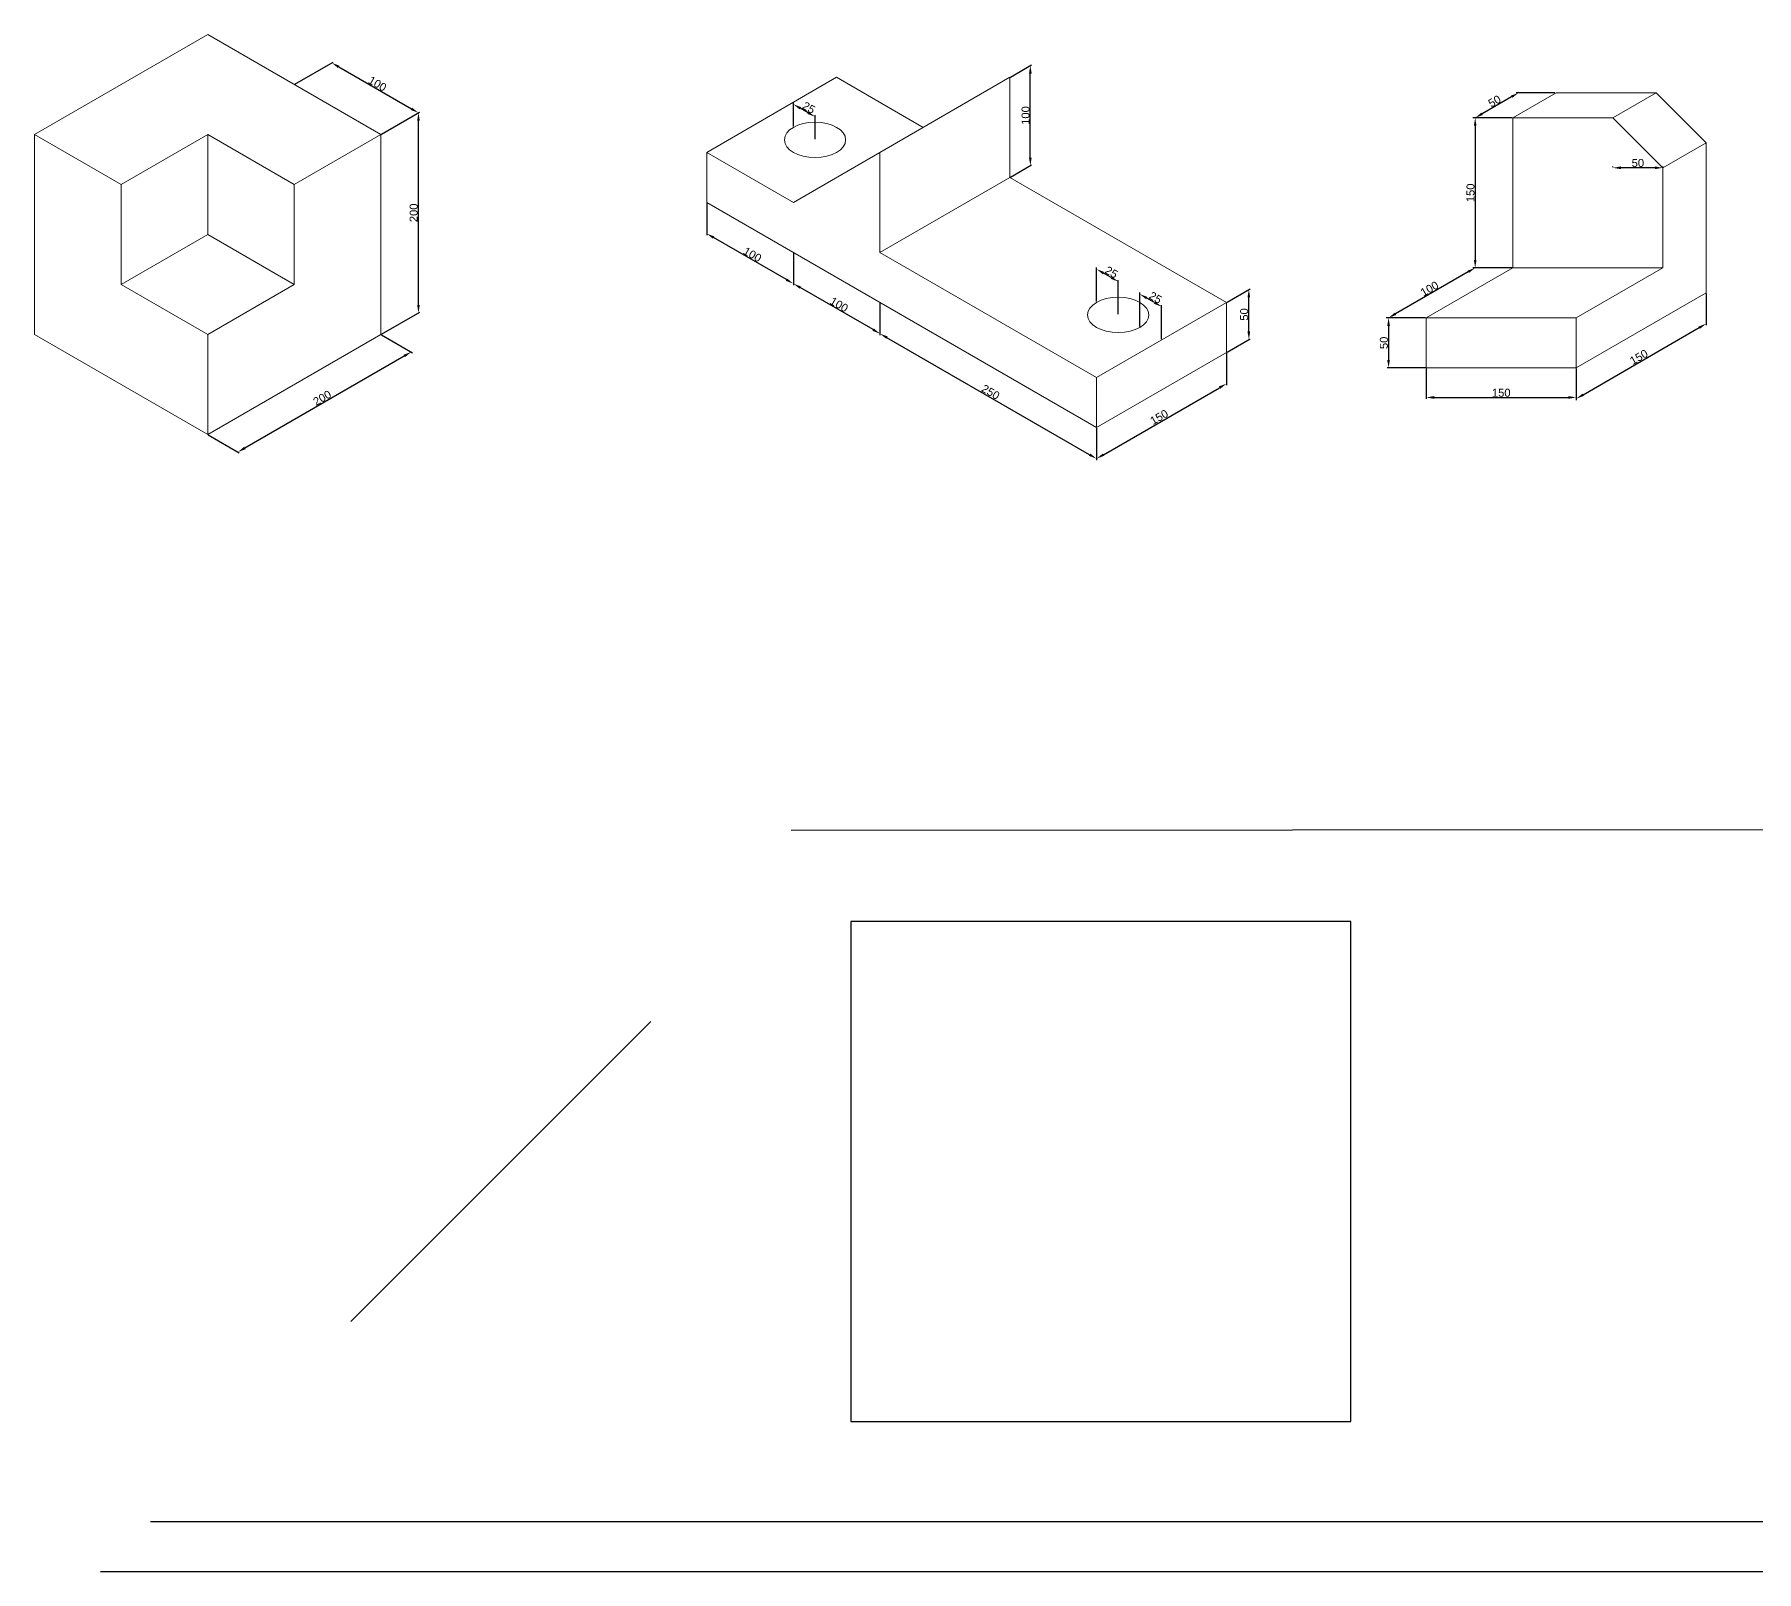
# Model space of a CAD drawing. Header units: millimetres. Extents: x -66 to 3377, y 0 to 1537.
# Drawn here: x -66 to 1655, y 0 to 1537 of the extents above; entities that cross this region are included whole.
import ezdxf

# ---------------------------------------------------------------- set-up
doc = ezdxf.new("R2010")
doc.units = ezdxf.units.MM
doc.layers.add('Dimensions', color=94, linetype='Continuous')
doc.layers.add('Figura', color=7, linetype='Continuous', lineweight=20)
doc.styles.get("Standard").update_dxf_attribs({"font": 'arial.ttf'})
doc.dimstyles.new('DAPC', dxfattribs={"dimtxt": 8, "dimasz": 8, "dimexe": 1.25, "dimexo": 0.625, "dimtad": 1, "dimtxsty": 'Standard', "dimcen": 2.5, "dimadec": 0, "dimazin": 0, "dimtfac": 1, "dimtmove": 0, "dimatfit": 3, "dimfxl": 1, "dimarcsym": 0})

# ---------------------------------------------------------------- blocks, each defined once
blk = doc.blocks.new('*D17')
at = {"layer": 'Defpoints', "color": 0, "transparency": 16777216}
for p in [(1125.5, 1218.9), (1125.5, 1187.6), (995.6, 1143.9)]:
    blk.add_point(p, dxfattribs=at)
at = {"layer": 'Dimensions', "color": 0, "lineweight": -2, "transparency": 16777216}
for p, q in [((1125.5, 1218.2), (1125.5, 1186.2)), ((1002.5, 1116.6), (1118.6, 1183.6)), ((995.6, 1143.2), (995.6, 1111.2))]:
    blk.add_line(p, q, dxfattribs=at)
at = {"layer": 'Dimensions', "color": 0, "transparency": 16777216}
for points in [[(1117.9, 1184.8), (1119.3, 1182.5), (1125.5, 1187.6)], [(1001.9, 1117.8), (1003.2, 1115.5), (995.6, 1112.6)]]:
    blk.add_solid(points, dxfattribs=at)
at = {"layer": 'Dimensions', "color": 0, "transparency": 16777216, "insert": (1058.2, 1154.2), "char_height": 8, "attachment_point": 5, "rotation": 30}
blk.add_mtext('150', dxfattribs=at)
blk = doc.blocks.new('*D18')
at = {"layer": 'Defpoints', "color": 0, "transparency": 16777216}
for p in [(779.1, 1268.9), (779.1, 1237.6), (995.6, 1143.9)]:
    blk.add_point(p, dxfattribs=at)
at = {"layer": 'Dimensions', "color": 0, "lineweight": -2, "transparency": 16777216}
for p, q in [((779.1, 1268.2), (779.1, 1236.2)), ((988.7, 1116.6), (786, 1233.6)), ((995.6, 1143.2), (995.6, 1111.2))]:
    blk.add_line(p, q, dxfattribs=at)
at = {"layer": 'Dimensions', "color": 0, "transparency": 16777216}
for points in [[(786.7, 1234.8), (785.4, 1232.5), (779.1, 1237.6)], [(989.4, 1117.8), (988, 1115.5), (995.6, 1112.6)]]:
    blk.add_solid(points, dxfattribs=at)
at = {"layer": 'Dimensions', "color": 0, "transparency": 16777216, "insert": (889.7, 1179.2), "char_height": 8, "attachment_point": 5, "rotation": 330}
blk.add_mtext('250', dxfattribs=at)
blk = doc.blocks.new('*D19')
at = {"layer": 'Defpoints', "color": 0, "transparency": 16777216}
for p in [(692.5, 1318.9), (692.5, 1287.6), (779.1, 1268.9)]:
    blk.add_point(p, dxfattribs=at)
at = {"layer": 'Dimensions', "color": 0, "lineweight": -2, "transparency": 16777216}
for p, q in [((692.5, 1318.2), (692.5, 1286.2)), ((772.2, 1241.6), (699.4, 1283.6)), ((779.1, 1268.2), (779.1, 1236.2))]:
    blk.add_line(p, q, dxfattribs=at)
at = {"layer": 'Dimensions', "color": 0, "transparency": 16777216}
for points in [[(700.1, 1284.8), (698.8, 1282.5), (692.5, 1287.6)], [(772.9, 1242.8), (771.5, 1240.5), (779.1, 1237.6)]]:
    blk.add_solid(points, dxfattribs=at)
at = {"layer": 'Dimensions', "color": 0, "transparency": 16777216, "insert": (738.2, 1266.7), "char_height": 8, "attachment_point": 5, "rotation": 330}
blk.add_mtext('100', dxfattribs=at)
blk = doc.blocks.new('*D20')
at = {"layer": 'Defpoints', "color": 0, "transparency": 16777216}
for p in [(605.9, 1368.9), (605.9, 1337.6), (692.5, 1318.9)]:
    blk.add_point(p, dxfattribs=at)
at = {"layer": 'Dimensions', "color": 0, "lineweight": -2, "transparency": 16777216}
for p, q in [((605.9, 1368.2), (605.9, 1336.2)), ((685.6, 1291.6), (612.8, 1333.6)), ((692.5, 1318.2), (692.5, 1286.2))]:
    blk.add_line(p, q, dxfattribs=at)
at = {"layer": 'Dimensions', "color": 0, "transparency": 16777216}
for points in [[(613.5, 1334.8), (612.2, 1332.5), (605.9, 1337.6)], [(686.2, 1292.8), (684.9, 1290.5), (692.5, 1287.6)]]:
    blk.add_solid(points, dxfattribs=at)
at = {"layer": 'Dimensions', "color": 0, "transparency": 16777216, "insert": (651.6, 1316.7), "char_height": 8, "attachment_point": 5, "rotation": 330}
blk.add_mtext('100', dxfattribs=at)
blk = doc.blocks.new('*D21')
at = {"layer": 'Defpoints', "color": 0, "transparency": 16777216}
for p in [(995.6, 1302.1), (995.6, 1268.9), (1017.3, 1256.4)]:
    blk.add_point(p, dxfattribs=at)
at = {"layer": 'Dimensions', "color": 0, "lineweight": -2, "transparency": 16777216}
for p, q in [((995.6, 1269.6), (995.6, 1303.6)), ((1010.3, 1293.6), (1002.5, 1298.1)), ((1017.3, 1257.1), (1017.3, 1291.1))]:
    blk.add_line(p, q, dxfattribs=at)
at = {"layer": 'Dimensions', "color": 0, "transparency": 16777216}
for points in [[(1003.2, 1299.3), (1001.9, 1297), (995.6, 1302.1)], [(1011, 1294.8), (1009.7, 1292.5), (1017.3, 1289.6)]]:
    blk.add_solid(points, dxfattribs=at)
at = {"layer": 'Dimensions', "color": 0, "transparency": 16777216, "insert": (1010.5, 1299), "char_height": 8, "attachment_point": 5, "rotation": 330}
blk.add_mtext('25', dxfattribs=at)
blk = doc.blocks.new('*D22')
at = {"layer": 'Defpoints', "color": 0, "transparency": 16777216}
for p in [(692.5, 1467), (692.5, 1443.9), (714.2, 1431.4)]:
    blk.add_point(p, dxfattribs=at)
at = {"layer": 'Dimensions', "color": 0, "lineweight": -2, "transparency": 16777216}
for p, q in [((692.5, 1444.6), (692.5, 1468.4)), ((707.2, 1458.5), (699.4, 1463)), ((714.2, 1432.1), (714.2, 1455.9))]:
    blk.add_line(p, q, dxfattribs=at)
at = {"layer": 'Dimensions', "color": 0, "transparency": 16777216}
for points in [[(700.1, 1464.1), (698.8, 1461.8), (692.5, 1467)], [(707.9, 1459.6), (706.6, 1457.3), (714.2, 1454.5)]]:
    blk.add_solid(points, dxfattribs=at)
at = {"layer": 'Dimensions', "color": 0, "transparency": 16777216, "insert": (708, 1463.5), "char_height": 8, "attachment_point": 5, "rotation": 330}
blk.add_mtext('25', dxfattribs=at)
blk = doc.blocks.new('*D23')
at = {"layer": 'Defpoints', "color": 0, "transparency": 16777216}
for p in [(1038.9, 1277.1), (1038.9, 1243.9), (1060.6, 1231.4)]:
    blk.add_point(p, dxfattribs=at)
at = {"layer": 'Dimensions', "color": 0, "lineweight": -2, "transparency": 16777216}
for p, q in [((1038.9, 1244.6), (1038.9, 1278.6)), ((1053.6, 1268.6), (1045.8, 1273.1)), ((1060.6, 1232.1), (1060.6, 1266.1))]:
    blk.add_line(p, q, dxfattribs=at)
at = {"layer": 'Dimensions', "color": 0, "transparency": 16777216}
for points in [[(1046.5, 1274.3), (1045.2, 1272), (1038.9, 1277.1)], [(1054.3, 1269.8), (1053, 1267.5), (1060.6, 1264.6)]]:
    blk.add_solid(points, dxfattribs=at)
at = {"layer": 'Dimensions', "color": 0, "transparency": 16777216, "insert": (1054.5, 1273.6), "char_height": 8, "attachment_point": 5, "rotation": 330}
blk.add_mtext('25', dxfattribs=at)
blk = doc.blocks.new('*D24')
at = {"layer": 'Defpoints', "color": 0, "transparency": 16777216}
for p in [(929.4, 1505.7), (909, 1493.9), (909, 1393.9)]:
    blk.add_point(p, dxfattribs=at)
at = {"layer": 'Dimensions', "color": 0, "lineweight": -2, "transparency": 16777216}
for p, q in [((909.6, 1494.2), (930.7, 1506.4)), ((929.4, 1413.7), (929.4, 1497.7)), ((909.6, 1394.2), (930.7, 1406.4))]:
    blk.add_line(p, q, dxfattribs=at)
at = {"layer": 'Dimensions', "color": 0, "transparency": 16777216}
for points in [[(928.1, 1497.7), (930.8, 1497.7), (929.4, 1505.7)], [(928.1, 1413.7), (930.8, 1413.7), (929.4, 1405.7)]]:
    blk.add_solid(points, dxfattribs=at)
at = {"layer": 'Dimensions', "color": 0, "transparency": 16777216, "insert": (924.7, 1455.7), "char_height": 8, "attachment_point": 5, "rotation": 90}
blk.add_mtext('100', dxfattribs=at)
blk = doc.blocks.new('*D25')
at = {"layer": 'Defpoints', "color": 0, "transparency": 16777216}
for p in [(280.2, 1236.8), (310.5, 1219.3), (107, 1136.8)]:
    blk.add_point(p, dxfattribs=at)
at = {"layer": 'Dimensions', "color": 0, "lineweight": -2, "transparency": 16777216}
for p, q in [((280.9, 1236.4), (311.7, 1218.6)), ((144.2, 1123.3), (303.5, 1215.3)), ((107.6, 1136.4), (138.5, 1118.6))]:
    blk.add_line(p, q, dxfattribs=at)
at = {"layer": 'Dimensions', "color": 0, "transparency": 16777216}
for points in [[(302.9, 1216.5), (304.2, 1214.1), (310.5, 1219.3)], [(143.5, 1124.5), (144.9, 1122.1), (137.3, 1119.3)]]:
    blk.add_solid(points, dxfattribs=at)
at = {"layer": 'Dimensions', "color": 0, "transparency": 16777216, "insert": (221.5, 1173.4), "char_height": 8, "attachment_point": 5, "rotation": 30}
blk.add_mtext('200', dxfattribs=at)
blk = doc.blocks.new('*D26')
at = {"layer": 'Defpoints', "color": 0, "transparency": 16777216}
for p in [(317.7, 1458.4), (280.2, 1436.8), (280.2, 1236.8)]:
    blk.add_point(p, dxfattribs=at)
at = {"layer": 'Dimensions', "color": 0, "lineweight": -2, "transparency": 16777216}
for p, q in [((280.9, 1437.1), (319, 1459.1)), ((317.7, 1266.4), (317.7, 1450.4)), ((280.9, 1237.1), (319, 1259.1))]:
    blk.add_line(p, q, dxfattribs=at)
at = {"layer": 'Dimensions', "color": 0, "transparency": 16777216}
for points in [[(316.4, 1450.4), (319.1, 1450.4), (317.7, 1458.4)], [(316.4, 1266.4), (319.1, 1266.4), (317.7, 1258.4)]]:
    blk.add_solid(points, dxfattribs=at)
at = {"layer": 'Dimensions', "color": 0, "transparency": 16777216, "insert": (313, 1358.4), "char_height": 8, "attachment_point": 5, "rotation": 90}
blk.add_mtext('200', dxfattribs=at)
blk = doc.blocks.new('*D27')
at = {"layer": 'Defpoints', "color": 0, "transparency": 16777216}
for p in [(193.6, 1486.8), (317.7, 1458.4), (280.2, 1436.8)]:
    blk.add_point(p, dxfattribs=at)
at = {"layer": 'Dimensions', "color": 0, "lineweight": -2, "transparency": 16777216}
for p, q in [((194.3, 1487.1), (232.3, 1509.1)), ((238, 1504.4), (310.7, 1462.4)), ((280.9, 1437.1), (318.9, 1459.1))]:
    blk.add_line(p, q, dxfattribs=at)
at = {"layer": 'Dimensions', "color": 0, "transparency": 16777216}
for points in [[(238.6, 1505.5), (237.3, 1503.2), (231.1, 1508.4)], [(311.4, 1463.5), (310.1, 1461.2), (317.7, 1458.4)]]:
    blk.add_solid(points, dxfattribs=at)
at = {"layer": 'Dimensions', "color": 0, "transparency": 16777216, "insert": (276.7, 1487.4), "char_height": 8, "attachment_point": 5, "rotation": 330}
blk.add_mtext('100', dxfattribs=at)
blk = doc.blocks.new('*D28')
at = {"layer": 'Defpoints', "color": 0, "transparency": 16777216}
for p in [(1147.9, 1281.8), (1125.5, 1268.9), (1125.5, 1218.9)]:
    blk.add_point(p, dxfattribs=at)
at = {"layer": 'Dimensions', "color": 0, "lineweight": -2, "transparency": 16777216}
for p, q in [((1126.1, 1269.2), (1149.1, 1282.5)), ((1147.9, 1239.8), (1147.9, 1273.8)), ((1126.1, 1219.2), (1149.1, 1232.5))]:
    blk.add_line(p, q, dxfattribs=at)
at = {"layer": 'Dimensions', "color": 0, "transparency": 16777216}
for points in [[(1146.5, 1273.8), (1149.2, 1273.8), (1147.9, 1281.8)], [(1146.5, 1239.8), (1149.2, 1239.8), (1147.9, 1231.8)]]:
    blk.add_solid(points, dxfattribs=at)
at = {"layer": 'Dimensions', "color": 0, "transparency": 16777216, "insert": (1143.2, 1256.8), "char_height": 8, "attachment_point": 5, "rotation": 90}
blk.add_mtext('50', dxfattribs=at)
blk = doc.blocks.new('*D29')
at = {"layer": 'Defpoints', "color": 0, "transparency": 16777216}
for p in [(1325.2, 1203.4), (1475.2, 1203.4), (1475.2, 1173.8)]:
    blk.add_point(p, dxfattribs=at)
at = {"layer": 'Dimensions', "color": 0, "lineweight": -2, "transparency": 16777216}
for p, q in [((1325.2, 1202.8), (1325.2, 1172.6)), ((1475.2, 1202.8), (1475.2, 1172.6)), ((1333.2, 1173.8), (1467.2, 1173.8))]:
    blk.add_line(p, q, dxfattribs=at)
at = {"layer": 'Dimensions', "color": 0, "transparency": 16777216}
for points in [[(1333.2, 1175.2), (1333.2, 1172.5), (1325.2, 1173.8)], [(1467.2, 1175.2), (1467.2, 1172.5), (1475.2, 1173.8)]]:
    blk.add_solid(points, dxfattribs=at)
at = {"layer": 'Dimensions', "color": 0, "transparency": 16777216, "insert": (1400.2, 1178.5), "char_height": 8, "attachment_point": 5}
blk.add_mtext('150', dxfattribs=at)
blk = doc.blocks.new('*D30')
at = {"layer": 'Defpoints', "color": 0, "transparency": 16777216}
for p in [(1605.1, 1278.4), (1605.1, 1247.6), (1475.2, 1203.4)]:
    blk.add_point(p, dxfattribs=at)
at = {"layer": 'Dimensions', "color": 0, "lineweight": -2, "transparency": 16777216}
for p, q in [((1605.1, 1277.7), (1605.1, 1246.1)), ((1482.1, 1176.6), (1598.2, 1243.6)), ((1475.2, 1202.7), (1475.2, 1171.1))]:
    blk.add_line(p, q, dxfattribs=at)
at = {"layer": 'Dimensions', "color": 0, "transparency": 16777216}
for points in [[(1597.5, 1244.7), (1598.8, 1242.4), (1605.1, 1247.6)], [(1481.5, 1177.7), (1482.8, 1175.4), (1475.2, 1172.6)]]:
    blk.add_solid(points, dxfattribs=at)
at = {"layer": 'Dimensions', "color": 0, "transparency": 16777216, "insert": (1537.8, 1214.2), "char_height": 8, "attachment_point": 5, "rotation": 30}
blk.add_mtext('150', dxfattribs=at)
blk = doc.blocks.new('*D31')
at = {"layer": 'Defpoints', "color": 0, "transparency": 16777216}
for p in [(1325.2, 1253.4), (1287.6, 1203.4), (1325.2, 1203.4)]:
    blk.add_point(p, dxfattribs=at)
at = {"layer": 'Dimensions', "color": 0, "lineweight": -2, "transparency": 16777216}
for p, q in [((1324.6, 1253.4), (1286.3, 1253.4)), ((1287.6, 1245.4), (1287.6, 1211.4)), ((1324.6, 1203.4), (1286.3, 1203.4))]:
    blk.add_line(p, q, dxfattribs=at)
at = {"layer": 'Dimensions', "color": 0, "transparency": 16777216}
for points in [[(1286.2, 1245.4), (1288.9, 1245.4), (1287.6, 1253.4)], [(1286.2, 1211.4), (1288.9, 1211.4), (1287.6, 1203.4)]]:
    blk.add_solid(points, dxfattribs=at)
at = {"layer": 'Dimensions', "color": 0, "transparency": 16777216, "insert": (1282.9, 1228.4), "char_height": 8, "attachment_point": 5, "rotation": 90}
blk.add_mtext('50', dxfattribs=at)
blk = doc.blocks.new('*D32')
at = {"layer": 'Defpoints', "color": 0, "transparency": 16777216}
for p in [(1455.1, 1478.4), (1374.2, 1453.4), (1411.8, 1453.4)]:
    blk.add_point(p, dxfattribs=at)
at = {"layer": 'Dimensions', "color": 0, "lineweight": -2, "transparency": 16777216}
for p, q in [((1410.5, 1474.4), (1381.1, 1457.4)), ((1453.8, 1478.4), (1415, 1478.4)), ((1410.5, 1453.4), (1371.7, 1453.4))]:
    blk.add_line(p, q, dxfattribs=at)
at = {"layer": 'Dimensions', "color": 0, "transparency": 16777216}
for points in [[(1409.9, 1475.6), (1411.2, 1473.3), (1417.5, 1478.4)], [(1380.4, 1458.6), (1381.8, 1456.3), (1374.2, 1453.4)]]:
    blk.add_solid(points, dxfattribs=at)
at = {"layer": 'Dimensions', "color": 0, "transparency": 16777216, "insert": (1393.5, 1470), "char_height": 8, "attachment_point": 5, "rotation": 30}
blk.add_mtext('50', dxfattribs=at)
blk = doc.blocks.new('*D33')
at = {"layer": 'Defpoints', "color": 0, "transparency": 16777216}
for p in [(1411.8, 1453.4), (1374.2, 1303.4), (1411.8, 1303.4)]:
    blk.add_point(p, dxfattribs=at)
at = {"layer": 'Dimensions', "color": 0, "lineweight": -2, "transparency": 16777216}
for p, q in [((1411.2, 1453.4), (1372.9, 1453.4)), ((1374.2, 1445.4), (1374.2, 1311.4)), ((1411.2, 1303.4), (1372.9, 1303.4))]:
    blk.add_line(p, q, dxfattribs=at)
at = {"layer": 'Dimensions', "color": 0, "transparency": 16777216}
for points in [[(1372.8, 1445.4), (1375.5, 1445.4), (1374.2, 1453.4)], [(1372.8, 1311.4), (1375.5, 1311.4), (1374.2, 1303.4)]]:
    blk.add_solid(points, dxfattribs=at)
at = {"layer": 'Dimensions', "color": 0, "transparency": 16777216, "insert": (1369.5, 1378.4), "char_height": 8, "attachment_point": 5, "rotation": 90}
blk.add_mtext('150', dxfattribs=at)
blk = doc.blocks.new('*D34')
at = {"layer": 'Defpoints', "color": 0, "transparency": 16777216}
for p in [(1511.8, 1403.4), (1511.8, 1403.4), (1561.8, 1403.4)]:
    blk.add_point(p, dxfattribs=at)
at = {"layer": 'Dimensions', "color": 0, "lineweight": -2, "transparency": 16777216}
for p, q in [((1511.8, 1404.1), (1511.8, 1404.7)), ((1553.8, 1403.4), (1519.8, 1403.4)), ((1561.8, 1404.1), (1561.8, 1404.7))]:
    blk.add_line(p, q, dxfattribs=at)
at = {"layer": 'Dimensions', "color": 0, "transparency": 16777216}
for points in [[(1519.8, 1404.8), (1519.8, 1402.1), (1511.8, 1403.4)], [(1553.8, 1404.8), (1553.8, 1402.1), (1561.8, 1403.4)]]:
    blk.add_solid(points, dxfattribs=at)
at = {"layer": 'Dimensions', "color": 0, "transparency": 16777216, "insert": (1536.8, 1408.2), "char_height": 8, "attachment_point": 5}
blk.add_mtext('50', dxfattribs=at)
blk = doc.blocks.new('*D35')
at = {"layer": 'Defpoints', "color": 0, "transparency": 16777216}
for p in [(1411.8, 1303.4), (1287.6, 1253.4), (1325.2, 1253.4)]:
    blk.add_point(p, dxfattribs=at)
at = {"layer": 'Dimensions', "color": 0, "lineweight": -2, "transparency": 16777216}
for p, q in [((1367.2, 1299.4), (1294.5, 1257.4)), ((1410.5, 1303.4), (1371.7, 1303.4)), ((1323.9, 1253.4), (1285.1, 1253.4))]:
    blk.add_line(p, q, dxfattribs=at)
at = {"layer": 'Dimensions', "color": 0, "transparency": 16777216}
for points in [[(1366.6, 1300.6), (1367.9, 1298.3), (1374.2, 1303.4)], [(1293.8, 1258.6), (1295.2, 1256.3), (1287.6, 1253.4)]]:
    blk.add_solid(points, dxfattribs=at)
at = {"layer": 'Dimensions', "color": 0, "transparency": 16777216, "insert": (1328.5, 1282.5), "char_height": 8, "attachment_point": 5, "rotation": 30}
blk.add_mtext('100', dxfattribs=at)

msp = doc.modelspace()

# ---------------------------------------------------------------- linework, layer by layer
for p, q in [((690.299, 741.151), (3377.068, 742.809)), ((1250, 650), (750, 650)), ((750, 650), (750, 150)), ((1250, 150), (1250, 650)), ((250, 250), (550, 550)), ((750, 150), (1250, 150)), ((50, 50), (2550, 50)), ((0, 0), (2500, 0))]:
    msp.add_line(p, q)
at = {"layer": 'Figura'}
for p, q in [((-66.182, 1436.754), (107.023, 1536.754)), ((107.023, 1536.754), (280.228, 1436.754)), ((735.812, 1493.874), (605.908, 1418.874)), ((822.414, 1443.874), (735.812, 1493.874)), ((779.113, 1418.874), (909.017, 1493.874)), ((909.017, 1393.874), (909.017, 1493.874)), ((1455.099, 1478.443), (1411.797, 1453.443)), ((1455.099, 1478.443), (1555.099, 1478.443)), ((1555.099, 1478.443), (1511.797, 1453.443)), ((1555.099, 1478.443), (1605.099, 1428.443)), ((1411.797, 1453.443), (1411.797, 1303.443)), ((1411.797, 1453.443), (1511.797, 1453.443)), ((1511.797, 1453.443), (1561.797, 1403.443)), ((-66.182, 1236.754), (-66.182, 1436.754)), ((-66.182, 1436.754), (20.421, 1386.754)), ((107.023, 1436.754), (20.421, 1386.754)), ((193.626, 1386.754), (107.023, 1436.754)), ((107.023, 1436.754), (107.023, 1336.754)), ((280.228, 1436.754), (193.626, 1386.754)), ((280.228, 1236.754), (280.228, 1436.754)), ((605.908, 1368.874), (605.908, 1418.874)), ((605.908, 1418.874), (692.51, 1368.874)), ((605.908, 1418.874), (692.51, 1368.874)), ((692.51, 1368.874), (779.113, 1418.874)), ((779.113, 1318.874), (779.113, 1418.874)), ((1561.797, 1403.443), (1605.099, 1428.443)), ((1605.099, 1278.443), (1605.099, 1428.443)), ((1561.797, 1403.443), (1561.797, 1303.443)), ((20.421, 1386.754), (20.421, 1286.754)), ((193.626, 1286.754), (193.626, 1386.754)), ((779.113, 1318.874), (909.017, 1393.874)), ((1125.523, 1268.874), (909.017, 1393.874)), ((995.619, 1143.874), (605.908, 1368.874)), ((107.023, 1336.754), (20.421, 1286.754)), ((107.023, 1336.754), (193.626, 1286.754)), ((995.619, 1193.874), (779.113, 1318.874)), ((779.113, 1318.874), (995.619, 1193.874)), ((1411.797, 1303.443), (1325.195, 1253.443)), ((1411.797, 1303.443), (1561.797, 1303.443)), ((1561.797, 1303.443), (1475.195, 1253.443)), ((20.421, 1286.754), (107.023, 1236.754)), ((107.023, 1236.754), (193.626, 1286.754)), ((1475.195, 1203.443), (1605.099, 1278.443)), ((1125.523, 1268.874), (995.619, 1193.874)), ((1125.523, 1218.874), (1125.523, 1268.874)), ((1475.195, 1253.443), (1325.195, 1253.443)), ((1325.195, 1253.443), (1325.195, 1203.443)), ((1475.195, 1203.443), (1475.195, 1253.443)), ((107.023, 1136.754), (-66.182, 1236.754)), ((107.023, 1136.754), (280.228, 1236.754)), ((107.023, 1236.754), (107.023, 1136.754)), ((995.619, 1143.874), (1125.523, 1218.874)), ((995.619, 1193.874), (995.619, 1143.874)), ((1325.195, 1203.443), (1475.195, 1203.443))]:
    msp.add_line(p, q, dxfattribs=at)
for centre in [(714.161, 1431.374), (1017.27, 1256.374)]:
    msp.add_ellipse(centre, major_axis=(-30.619, 0), ratio=0.57735027, dxfattribs=at)

# ---------------------------------------------------------------- dimensions: what is measured, and where the dimension line sits
at = {"layer": 'Dimensions'}
for p1, p2, distance, picture, middle in [((193.626, 1486.754), (280.228, 1436.754), 37.427, '*D27', (276.709, 1487.441)), ((1455.099, 1478.443), (1411.797, 1453.443), -18.817, '*D32', (1393.459, 1470.022)), ((1411.797, 1303.443), (1325.195, 1253.443), -18.817, '*D35', (1328.507, 1282.522)), ((1125.523, 1218.874), (1125.523, 1268.874), -22.357, '*D28', (1143.17, 1256.782)), ((1475.195, 1203.443), (1605.099, 1278.443), -26.723, '*D30', (1537.792, 1214.164)), ((995.619, 1143.874), (779.113, 1268.874), 27.059, '*D18', (889.721, 1179.208)), ((107.023, 1136.754), (280.228, 1236.754), -30.239, '*D25', (221.51, 1173.374)), ((995.619, 1143.874), (1125.523, 1218.874), -27.059, '*D17', (1058.216, 1154.208))]:
    dim = msp.add_aligned_dim(p1=p1, p2=p2, distance=distance, dimstyle='DAPC', dxfattribs=at)
    dim.commit()
    dim.dimension.update_dxf_attribs({"geometry": picture, "text_midpoint": middle})
for base, p1, p2, angle, picture, middle in [((929.443, 1505.667), (909.017, 1393.874), (909.017, 1493.874), 90, '*D24', (924.734, 1455.667)), ((317.718, 1458.399), (280.228, 1236.754), (280.228, 1436.754), 90, '*D26', (313.009, 1358.399)), ((1374.163, 1303.443), (1411.797, 1453.443), (1411.797, 1303.443), 90, '*D33', (1369.453, 1378.443)), ((605.908, 1337.629), (692.51, 1318.874), (605.908, 1368.874), 330, '*D20', (651.564, 1316.708)), ((692.51, 1287.629), (779.113, 1268.874), (692.51, 1318.874), 330, '*D19', (738.166, 1266.708))]:
    dim = msp.add_linear_dim(base=base, p1=p1, p2=p2, angle=angle, dimstyle='DAPC', dxfattribs=at)
    dim.commit()
    dim.dimension.update_dxf_attribs({"geometry": picture, "text_midpoint": middle})
for base, p1, p2, angle, picture, middle, dimtype in [((692.51, 1466.99), (714.161, 1431.374), (692.51, 1443.874), 150, '*D22', (705.69, 1459.38), 161), ((995.619, 1302.145), (1017.27, 1256.374), (995.619, 1268.874), 150, '*D21', (1008.149, 1294.91), 161), ((1038.921, 1277.145), (1060.571, 1231.374), (1038.921, 1243.874), 150, '*D23', (1052.101, 1269.535), 161), ((1287.56, 1203.443), (1325.195, 1253.443), (1325.195, 1203.443), 90, '*D31', (1287.56, 1228.443), 160)]:
    dim = msp.add_linear_dim(base=base, p1=p1, p2=p2, angle=angle, dimstyle='DAPC', dxfattribs=at)
    dim.commit()
    dim.dimension.update_dxf_attribs({"geometry": picture, "text_midpoint": middle, "dimtype": dimtype})
for base, p1, p2, picture, middle in [((1511.797, 1403.443), (1561.797, 1403.443), (1511.797, 1403.443), '*D34', (1536.797, 1408.153)), ((1475.195, 1173.835), (1325.195, 1203.443), (1475.195, 1203.443), '*D29', (1400.195, 1178.545))]:
    dim = msp.add_linear_dim(base=base, p1=p1, p2=p2, dimstyle='DAPC', dxfattribs=at)
    dim.commit()
    dim.dimension.update_dxf_attribs({"geometry": picture, "text_midpoint": middle})

doc.saveas('drawing.dxf')
